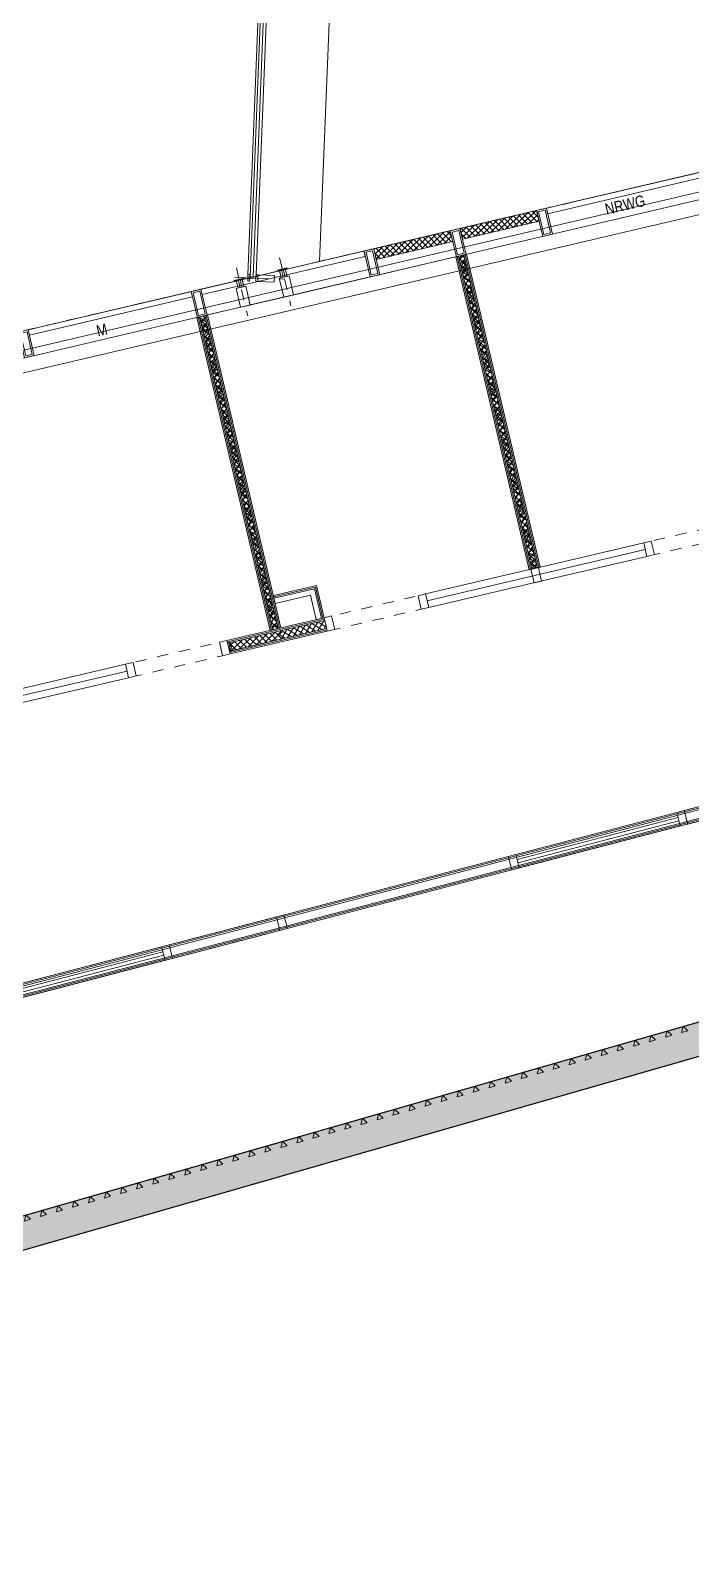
# Model space of a CAD drawing. Header units: metres. Extents: x 66528 to 66676, y 35171 to 35248.
# Drawn here: x 66581.8 to 66587.76, y 35201.83 to 35215.44 of the extents above; entities that cross this region are included whole.
import ezdxf

# ---------------------------------------------------------------- set-up
doc = ezdxf.new("R2010")
doc.units = ezdxf.units.M
doc.header["$LTSCALE"] = 0.00254
doc.linetypes.add('Ohne Titel-22', pattern=[0.78736, 0.39368, -0.39368])
doc.linetypes.add('Ohne Titel-23', pattern=[0.19685, 0.137795, -0.059055])
for name, color, linetype, lineweight in [('AUSBAU - Darstellungen - Akustik', 7, 'Continuous', 13), ('AUSBAU - Darstellungen - Fassade', 7, 'Continuous', 13), ('AUSBAU - Darstellungen - Trockenbau', 7, 'Continuous', 13), ('AUSBAU - Darstellungen - Wände - Mauerwerk', 7, 'Continuous', 25), ('AUSBAU - Objekte - Türen', 7, 'Continuous', 13), ('ROHBAU - Darstellungen - Decken', 150, 'Continuous', 25), ('ROHBAU - Darstellungen - Sichtbetonklassen', 7, 'Continuous', 5), ('ROHBAU - Darstellungen - Wände', 7, 'Continuous', 25)]:
    doc.layers.add(name, color=color, linetype=linetype, lineweight=lineweight)
doc.styles.add('Arial Narrow', font='ARIALN.TTF')
pattern_1 = [(45, (0, 0), (0.026458333333, -0.026458333333), []), (-45, (0.074835, -0.074835), (-0.026328523231, -0.026588143436), [])]
pattern_2 = [(-45, (-34821.13429, 66593.299683), (-0.028284271247, -0.028284271247), []), (-135, (-34821.28396, 66593.150012), (-0.028422696334, 0.02814516536), [])]

# ---------------------------------------------------------------- blocks, each defined once
blk = doc.blocks.new('Gruppe-131-1')
at = {"layer": 'AUSBAU - Objekte - Türen', "color": 253, "linetype": 'Ohne Titel-22', "flags": 128}
blk.add_lwpolyline([(66584.544, 35210.032), (66584.515, 35210.154), (66585.294, 35210.336), (66585.323, 35210.215)], close=True, dxfattribs=at)
at = {"layer": 'AUSBAU - Objekte - Türen', "flags": 128}
for points in [[(66585.391, 35210.231), (66585.362, 35210.352), (66585.294, 35210.336), (66585.323, 35210.215)], [(66584.544, 35210.032), (66584.515, 35210.154), (66584.447, 35210.138), (66584.475, 35210.016)]]:
    blk.add_lwpolyline(points, close=True, dxfattribs=at)
blk = doc.blocks.new('SB 4')
at = {"layer": 'ROHBAU - Darstellungen - Sichtbetonklassen', "color": 251, "linetype": 'Continuous', "lineweight": 5, "flags": 128}
for points in [[(-0.121, -0.05), (-0.15, 0), (-0.179, -0.05)], [(-0.029, -0.05), (0, 0), (0.029, -0.05)]]:
    blk.add_lwpolyline(points, close=True, dxfattribs=at)
blk = doc.blocks.new('Gruppe-189-1')
at = {"layer": 'ROHBAU - Darstellungen - Sichtbetonklassen', "color": 7, "rotation": 16.15500941286637}
for p in [(66587.684, 35206.451), (66587.105, 35206.285), (66587.395, 35206.368), (66586.816, 35206.202), (66586.238, 35206.036), (66586.238, 35206.036), (66586.527, 35206.119), (66585.66, 35205.87), (66585.949, 35205.953), (66585.371, 35205.787), (66584.793, 35205.621), (66585.082, 35205.704), (66584.215, 35205.455), (66584.504, 35205.538), (66583.926, 35205.372), (66583.348, 35205.206), (66583.637, 35205.289), (66582.769, 35205.04), (66583.059, 35205.123), (66582.48, 35204.957), (66581.902, 35204.791), (66582.191, 35204.874)]:
    blk.add_blockref('SB 4', p, dxfattribs=at)
blk = doc.blocks.new('BTS_kombi_flurtür_OG4')
at = {"layer": 'AUSBAU - Objekte - Türen', "linetype": 'Continuous'}
for p, q in [((-0.75, 0.077), (0.75, 0.077)), ((-0.75, 0.047), (0.75, 0.047))]:
    blk.add_line(p, q, dxfattribs=at)
at = {"layer": 'AUSBAU - Objekte - Türen', "linetype": 'Continuous', "lineweight": 5, "flags": 128}
for points in [[(-0.82, 0.125), (-0.75, 0.125), (-0.75, 0), (-0.82, 0)], [(-0.75, 0.125), (0.75, 0.125), (0.75, 0), (-0.75, 0)]]:
    blk.add_lwpolyline(points, close=True, dxfattribs=at)
at = {"layer": 'AUSBAU - Objekte - Türen', "flags": 128}
for points in [[(0.75, 0.125), (0.75, 0), (0.82, 0), (0.82, 0.125)], [(1.82, 0.125), (1.82, 0), (1.89, 0), (1.89, 0.125)]]:
    blk.add_lwpolyline(points, close=True, dxfattribs=at)
at = {"layer": 'AUSBAU - Objekte - Türen', "color": 255, "linetype": 'Continuous', "flags": 128}
blk.add_lwpolyline([(1.82, 0.125), (1.82, 0), (0.82, 0), (0.82, 0.125)], close=True, dxfattribs=at)
at = {"layer": 'AUSBAU - Objekte - Türen', "color": 253, "linetype": 'Ohne Titel-22', "flags": 128}
blk.add_lwpolyline([(1.82, 0.125), (1.82, 0), (0.82, 0), (0.82, 0.125)], close=True, dxfattribs=at)
blk = doc.blocks.new('WICONA ELEMENT DOPP ohne senn')
at = {"layer": 'AUSBAU - Darstellungen - Fassade', "color": 253, "linetype": 'Ohne Titel-23'}
blk.add_line((0, -0.116), (0, 0.331), dxfattribs=at)
at = {"layer": 'AUSBAU - Darstellungen - Fassade', "linetype": 'Continuous', "flags": 128}
for points in [[(-0.045, 0.24), (0.045, 0.24), (0.045, 0.065), (-0.045, 0.065)], [(-0.027, 0.065), (-0.008, 0.065), (-0.008, -0.005), (-0.027, -0.005)], [(0.008, 0.065), (0.027, 0.065), (0.027, -0.005), (0.008, -0.005)], [(-0.045, -0.005), (0.045, -0.005), (0.045, -0.01), (-0.045, -0.01)]]:
    blk.add_lwpolyline(points, close=True, dxfattribs=at)
blk = doc.blocks.new('HALLE_fass_stütze_Deckl')
at = {"layer": 'AUSBAU - Darstellungen - Fassade', "color": 253, "linetype": 'Ohne Titel-23'}
blk.add_line((-0.136, 0), (0.311, 0), dxfattribs=at)
at = {"layer": 'AUSBAU - Darstellungen - Fassade', "linetype": 'Continuous', "flags": 128}
for points in [[(-0.02, 0.03), (-0.003, 0.03), (-0.003, -0.03), (-0.02, -0.03)], [(-0.02, 0.008), (0.053, 0.008), (0.053, -0.008), (-0.02, -0.008)], [(0.053, 0.03), (0.07, 0.03), (0.07, -0.03), (0.053, -0.03)], [(0.07, 0.03), (0.22, 0.03), (0.22, -0.03), (0.07, -0.03)]]:
    blk.add_lwpolyline(points, close=True, dxfattribs=at)
blk = doc.blocks.new('Pfosten ab 1.OG (2D)')
at = {"layer": 'AUSBAU - Darstellungen - Fassade', "flags": 128}
for points in [[(-0.045, 0.12), (0.045, 0.12), (0.045, -0.12), (-0.045, -0.12)], [(-0.03, 0.105), (0.03, 0.105), (0.03, -0.105), (-0.03, -0.105)]]:
    blk.add_lwpolyline(points, close=True, dxfattribs=at)
blk = doc.blocks.new('BTS-N_klappe1_OG4_GR (2D)')
at = {"layer": 'AUSBAU - Darstellungen - Fassade', "linetype": 'Continuous', "lineweight": 5}
h = blk.add_hatch(dxfattribs=at)
h.set_pattern_fill('DÄMMUNG GRAU', color=251, style=0, pattern_type=2)
h.set_pattern_definition(pattern_1)
h.paths.add_polyline_path([(0.755, 0), (0.045, 0), (0.045, -0.1), (0.755, -0.1)])
at = {"layer": 'AUSBAU - Darstellungen - Fassade'}
for p, q in [((2.4, 0), (0, 0)), ((2.4, -0.24), (0, -0.24))]:
    blk.add_line(p, q, dxfattribs=at)
at = {"layer": 'AUSBAU - Darstellungen - Fassade', "flags": 128}
for points in [[(0.755, 0), (0.045, 0), (0.045, -0.1), (0.755, -0.1)], [(0.845, 0), (2.355, 0), (2.355, -0.05), (0.845, -0.05)]]:
    blk.add_lwpolyline(points, close=True, dxfattribs=at)
at = {"layer": 'AUSBAU - Darstellungen - Fassade', "color": 7}
for p in [(0, -0.12), (0.8, -0.12), (2.4, -0.12)]:
    blk.add_blockref('Pfosten ab 1.OG (2D)', p, dxfattribs=at)
blk = doc.blocks.new('Gruppe-386-1')
at = {"layer": 'AUSBAU - Darstellungen - Fassade', "linetype": 'Continuous', "lineweight": 5}
h = blk.add_hatch(dxfattribs=at)
h.set_pattern_fill('DÄMMUNG GRAU', color=251, style=0, pattern_type=2)
h.set_pattern_definition(pattern_1)
h.paths.add_polyline_path([(66586.364, 35213.812), (66585.673, 35213.65), (66585.696, 35213.553), (66586.387, 35213.715)])
at = {"layer": 'AUSBAU - Darstellungen - Fassade'}
for p, q in [((66587.966, 35214.188), (66585.629, 35213.64)), ((66588.02, 35213.954), (66585.684, 35213.406))]:
    blk.add_line(p, q, dxfattribs=at)
at = {"layer": 'AUSBAU - Darstellungen - Fassade', "flags": 128}
for points in [[(66586.452, 35213.833), (66587.922, 35214.177), (66587.933, 35214.129), (66586.463, 35213.784)], [(66586.364, 35213.812), (66585.673, 35213.65), (66585.696, 35213.553), (66586.387, 35213.715)]]:
    blk.add_lwpolyline(points, close=True, dxfattribs=at)
at = {"layer": 'AUSBAU - Darstellungen - Fassade', "color": 7, "rotation": 13.1923265891601}
for p in [(66587.993, 35214.071), (66586.435, 35213.706), (66585.656, 35213.523)]:
    blk.add_blockref('Pfosten ab 1.OG (2D)', p, dxfattribs=at)
blk = doc.blocks.new('Gruppe-387-1')
at = {"layer": 'AUSBAU - Darstellungen - Fassade', "linetype": 'Continuous', "lineweight": 5}
h = blk.add_hatch(dxfattribs=at)
h.set_pattern_fill('DÄMMUNG GRAU', color=251, style=0, pattern_type=2)
h.set_pattern_definition(pattern_1)
h.paths.add_polyline_path([(66584.894, 35213.467), (66585.585, 35213.63), (66585.608, 35213.532), (66584.917, 35213.37)])
at = {"layer": 'AUSBAU - Darstellungen - Fassade'}
for p, q in [((66583.292, 35213.092), (66585.629, 35213.64)), ((66583.347, 35212.858), (66585.684, 35213.406))]:
    blk.add_line(p, q, dxfattribs=at)
at = {"layer": 'AUSBAU - Darstellungen - Fassade', "flags": 128}
for points in [[(66584.894, 35213.467), (66585.585, 35213.63), (66585.608, 35213.532), (66584.917, 35213.37)], [(66584.806, 35213.447), (66583.336, 35213.102), (66583.348, 35213.054), (66584.818, 35213.398)]]:
    blk.add_lwpolyline(points, close=True, dxfattribs=at)
at = {"layer": 'AUSBAU - Darstellungen - Fassade', "color": 7, "xscale": -1, "rotation": 13.19223026441685}
for p in [(66585.656, 35213.523), (66584.878, 35213.34), (66583.32, 35212.975)]:
    blk.add_blockref('Pfosten ab 1.OG (2D)', p, dxfattribs=at)
blk = doc.blocks.new('Gruppe-440-1')
at = {"layer": 'AUSBAU - Darstellungen - Fassade'}
blk.add_line((66584.406, 35213.353), (66584.995, 35228.152), dxfattribs=at)

msp = doc.modelspace()

# ---------------------------------------------------------------- hatches: boundary and pattern name
at = {"layer": 'AUSBAU - Darstellungen - Trockenbau', "linetype": 'Continuous', "lineweight": 5}
h = msp.add_hatch(dxfattribs=at)
h.set_pattern_fill('MF_IN WAND', color=253, angle=-90, style=0, pattern_type=2)
h.set_pattern_definition(pattern_2)
h.paths.add_polyline_path([(66586.37, 35210.588), (66586.321, 35210.577), (66585.659, 35213.401), (66585.708, 35213.412)])
h = msp.add_hatch(dxfattribs=at)
h.set_pattern_fill('MF_IN WAND', color=253, angle=-90, style=0, pattern_type=2)
h.set_pattern_definition(pattern_2)
h.paths.add_polyline_path([(66586.37, 35210.588), (66586.321, 35210.577), (66585.659, 35213.401), (66585.708, 35213.412)])
h = msp.add_hatch(dxfattribs=at)
h.set_pattern_fill('MF_IN WAND', color=253, angle=-90, style=0, pattern_type=2)
h.set_pattern_definition(pattern_2)
h.paths.add_polyline_path([(66584.033, 35210.041), (66583.984, 35210.029), (66583.323, 35212.853), (66583.371, 35212.864)])
h = msp.add_hatch(dxfattribs=at)
h.set_pattern_fill('MF_IN WAND', color=253, style=0, pattern_type=2)
h.set_pattern_definition([(45, (-66593.299683, -34821.13429), (0.028284271247, -0.028284271247), []), (-45, (-66593.150012, -34821.28396), (-0.02814516536, -0.028422696334), [])])
h.paths.add_polyline_path([(66583.594, 35209.835), (66583.576, 35209.908), (66584.063, 35210.022), (66584.08, 35209.949)])
at = {"layer": 'AUSBAU - Darstellungen - Wände - Mauerwerk', "linetype": 'Continuous', "lineweight": 5}
h = msp.add_hatch(dxfattribs=at)
h.set_pattern_fill('MF_IN WAND', color=253, angle=103.19, style=0, pattern_type=2)
h.set_pattern_definition([(148.19, (49097.831047, -56890.965385), (0.021084164869, 0.033992028356), []), (58.19, (49097.942617, -56890.78551), (0.034095060302, -0.020917142802), [])])
h.paths.add_polyline_path([(66586.321, 35210.577), (66586.37, 35210.588), (66585.708, 35213.412), (66585.659, 35213.401)])
h = msp.add_hatch(dxfattribs=at)
h.set_pattern_fill('MF_IN WAND', color=253, angle=103.19, style=0, pattern_type=2)
h.set_pattern_definition([(148.19, (49097.831046, -56890.965385), (0.02108416487, 0.033992028356), []), (58.19, (49097.942617, -56890.78551), (0.034095060302, -0.020917142802), [])])
h.paths.add_polyline_path([(66583.984, 35210.029), (66584.033, 35210.041), (66583.371, 35212.864), (66583.323, 35212.853)])
h = msp.add_hatch(dxfattribs=at)
h.set_pattern_fill('MF_IN WAND', color=253, angle=-166.81, style=0, pattern_type=2)
h.set_pattern_definition([(-121.81, (56890.965384, 49097.831048), (-0.03399202836, 0.02108416487), []), (-211.81, (56890.78551, 49097.942618), (0.0209171428, 0.0340950603), [])])
h.paths.add_polyline_path([(66584.47, 35210.04), (66584.453, 35210.113), (66584.024, 35210.013), (66584.041, 35209.94)])
at = {"layer": 'ROHBAU - Darstellungen - Wände', "linetype": 'Continuous', "lineweight": 5}
h = msp.add_hatch(dxfattribs=at)
h.set_pattern_fill('STAHLBETON 1_5MM', angle=16.0207, style=0, pattern_type=2)
h.set_pattern_definition([(61.02072459, (0, 0), (0.06560962586, -0.03633699209), []), (61.02072459, (0.03499, -0.01938), (0.06560962586, -0.03633699209), [0.06, -0.04])])
h.paths.add_polyline_path([(66572.662, 35201.826), (66572.414, 35202.066), (66596.963, 35209.115), (66595.919, 35208.503)])

# ---------------------------------------------------------------- linework, layer by layer
at = {"layer": 'AUSBAU - Darstellungen - Akustik'}
msp.add_line((66584.08, 35209.949), (66583.603, 35209.837), dxfattribs=at)
at = {"layer": 'AUSBAU - Darstellungen - Fassade'}
for p, q in [((66583.76, 35213.233), (66584.363, 35228.376)), ((66583.76, 35213.233), (66584.363, 35228.376)), ((66583.78, 35213.214), (66584.384, 35228.398)), ((66583.807, 35213.213), (66584.411, 35228.397)), ((66583.835, 35213.234), (66584.437, 35228.373)), ((66588.02, 35213.954), (66585.684, 35213.406)), ((66585.684, 35213.406), (66584.126, 35213.041)), ((66584.071, 35213.275), (66583.341, 35213.103)), ((66584.126, 35213.041), (66583.396, 35212.87))]:
    msp.add_line(p, q, dxfattribs=at)
at = {"layer": 'AUSBAU - Darstellungen - Fassade', "flags": 128}
msp.add_lwpolyline([(66583.708, 35213.19), (66584.045, 35213.269), (66584.06, 35213.206), (66584.043, 35213.201), (66584.083, 35213.031), (66583.781, 35212.96), (66583.741, 35213.131), (66583.723, 35213.127)], close=True, dxfattribs=at)
at = {"layer": 'AUSBAU - Darstellungen - Trockenbau', "color": 253, "linetype": 'Ohne Titel-22', "lineweight": 13}
for p, q in [((66585.629, 35213.64), (66587.966, 35214.188)), ((66580.956, 35212.545), (66583.292, 35213.092))]:
    msp.add_line(p, q, dxfattribs=at)
at = {"layer": 'AUSBAU - Darstellungen - Trockenbau', "color": 7, "linetype": 'Continuous', "lineweight": 13}
for p, q in [((66585.635, 35213.395), (66585.732, 35213.418)), ((66585.635, 35213.395), (66585.732, 35213.418)), ((66586.297, 35210.571), (66585.635, 35213.395)), ((66586.297, 35210.571), (66585.635, 35213.395)), ((66586.394, 35210.594), (66585.732, 35213.418)), ((66586.394, 35210.594), (66585.732, 35213.418)), ((66583.298, 35212.847), (66583.396, 35212.87)), ((66583.96, 35210.024), (66583.298, 35212.847)), ((66584.058, 35210.047), (66583.396, 35212.87)), ((66583.989, 35210.339), (66584.379, 35210.43)), ((66584.379, 35210.43), (66584.447, 35210.138)), ((66584.006, 35210.266), (66583.989, 35210.339)), ((66584.006, 35210.266), (66584.323, 35210.34)), ((66584.323, 35210.34), (66584.374, 35210.121)), ((66584.374, 35210.121), (66584.447, 35210.138)), ((66593.807, 35209.992), (66565.99, 35202.735)), ((66583.571, 35209.932), (66584.058, 35210.047)), ((66583.96, 35210.024), (66584.058, 35210.047)), ((66593.836, 35209.87), (66566.022, 35202.614)), ((66583.571, 35209.932), (66583.599, 35209.811)), ((66583.599, 35209.811), (66584.086, 35209.925))]:
    msp.add_line(p, q, dxfattribs=at)
at = {"layer": 'AUSBAU - Darstellungen - Trockenbau', "color": 7, "linetype": 'Continuous', "lineweight": 5}
for p, q in [((66586.309, 35210.574), (66585.647, 35213.398)), ((66586.309, 35210.574), (66585.647, 35213.398)), ((66586.309, 35210.574), (66585.647, 35213.398)), ((66586.309, 35210.574), (66585.647, 35213.398)), ((66586.321, 35210.577), (66585.659, 35213.401)), ((66586.321, 35210.577), (66585.659, 35213.401)), ((66586.321, 35210.577), (66585.659, 35213.401)), ((66586.321, 35210.577), (66585.659, 35213.401)), ((66586.37, 35210.588), (66585.708, 35213.412)), ((66586.37, 35210.588), (66585.708, 35213.412)), ((66586.37, 35210.588), (66585.708, 35213.412)), ((66586.37, 35210.588), (66585.708, 35213.412)), ((66586.382, 35210.591), (66585.72, 35213.415)), ((66586.382, 35210.591), (66585.72, 35213.415)), ((66586.382, 35210.591), (66585.72, 35213.415)), ((66586.382, 35210.591), (66585.72, 35213.415)), ((66583.972, 35210.027), (66583.311, 35212.85)), ((66583.972, 35210.027), (66583.311, 35212.85)), ((66583.984, 35210.029), (66583.323, 35212.853)), ((66583.984, 35210.029), (66583.323, 35212.853)), ((66584.033, 35210.041), (66583.371, 35212.864)), ((66584.033, 35210.041), (66583.371, 35212.864)), ((66584.045, 35210.044), (66583.384, 35212.867)), ((66584.045, 35210.044), (66583.384, 35212.867)), ((66583.992, 35210.326), (66584.369, 35210.415)), ((66583.992, 35210.326), (66584.369, 35210.415)), ((66583.995, 35210.314), (66584.36, 35210.4)), ((66583.995, 35210.314), (66584.36, 35210.4)), ((66584.36, 35210.4), (66584.423, 35210.132)), ((66584.36, 35210.4), (66584.423, 35210.132)), ((66584.369, 35210.415), (66584.435, 35210.135)), ((66584.369, 35210.415), (66584.435, 35210.135)), ((66593.81, 35209.98), (66565.993, 35202.723)), ((66593.81, 35209.98), (66565.993, 35202.723)), ((66593.813, 35209.967), (66565.996, 35202.71)), ((66593.813, 35209.967), (66565.996, 35202.71)), ((66583.574, 35209.92), (66584.06, 35210.034)), ((66583.574, 35209.92), (66584.06, 35210.034)), ((66583.576, 35209.908), (66584.063, 35210.022)), ((66583.576, 35209.908), (66584.063, 35210.022)), ((66593.83, 35209.894), (66566.015, 35202.638)), ((66593.83, 35209.894), (66566.015, 35202.638)), ((66593.833, 35209.882), (66566.018, 35202.626)), ((66593.833, 35209.882), (66566.018, 35202.626)), ((66583.594, 35209.835), (66584.08, 35209.949)), ((66583.594, 35209.835), (66584.08, 35209.949)), ((66583.596, 35209.823), (66584.083, 35209.937)), ((66583.596, 35209.823), (66584.083, 35209.937))]:
    msp.add_line(p, q, dxfattribs=at)
at = {"layer": 'AUSBAU - Darstellungen - Wände - Mauerwerk', "color": 253, "linetype": 'Ohne Titel-22', "lineweight": 13}
msp.add_line((66585.629, 35213.64), (66583.292, 35213.092), dxfattribs=at)
at = {"layer": 'AUSBAU - Darstellungen - Wände - Mauerwerk', "color": 7, "linetype": 'Continuous', "lineweight": 13}
for p, q in [((66585.732, 35213.418), (66585.635, 35213.395)), ((66586.297, 35210.571), (66585.635, 35213.395)), ((66586.394, 35210.594), (66585.732, 35213.418)), ((66583.396, 35212.87), (66583.298, 35212.847)), ((66583.96, 35210.024), (66583.298, 35212.847)), ((66584.058, 35210.047), (66583.396, 35212.87)), ((66584.447, 35210.138), (66584.019, 35210.037)), ((66584.447, 35210.138), (66584.475, 35210.016)), ((66584.058, 35210.047), (66583.96, 35210.024)), ((66584.475, 35210.016), (66584.047, 35209.916))]:
    msp.add_line(p, q, dxfattribs=at)
at = {"layer": 'AUSBAU - Darstellungen - Wände - Mauerwerk', "color": 7, "linetype": 'Continuous', "lineweight": 5}
for p, q in [((66586.309, 35210.574), (66585.647, 35213.398)), ((66586.309, 35210.574), (66585.647, 35213.398)), ((66586.321, 35210.577), (66585.659, 35213.401)), ((66586.321, 35210.577), (66585.659, 35213.401)), ((66586.37, 35210.588), (66585.708, 35213.412)), ((66586.37, 35210.588), (66585.708, 35213.412)), ((66586.382, 35210.591), (66585.72, 35213.415)), ((66586.382, 35210.591), (66585.72, 35213.415)), ((66583.972, 35210.027), (66583.311, 35212.85)), ((66583.972, 35210.027), (66583.311, 35212.85)), ((66583.984, 35210.029), (66583.323, 35212.853)), ((66583.984, 35210.029), (66583.323, 35212.853)), ((66584.033, 35210.041), (66583.371, 35212.864)), ((66584.033, 35210.041), (66583.371, 35212.864)), ((66584.045, 35210.044), (66583.384, 35212.867)), ((66584.045, 35210.044), (66583.384, 35212.867)), ((66584.45, 35210.126), (66584.021, 35210.025)), ((66584.45, 35210.126), (66584.021, 35210.025)), ((66584.453, 35210.113), (66584.024, 35210.013)), ((66584.453, 35210.113), (66584.024, 35210.013)), ((66584.47, 35210.04), (66584.041, 35209.94)), ((66584.47, 35210.04), (66584.041, 35209.94)), ((66584.473, 35210.028), (66584.044, 35209.928)), ((66584.473, 35210.028), (66584.044, 35209.928))]:
    msp.add_line(p, q, dxfattribs=at)
at = {"layer": 'AUSBAU - Objekte - Türen', "linetype": 'Continuous'}
for p, q in [((66586.297, 35210.571), (66587.329, 35210.813)), ((66586.36, 35210.522), (66587.343, 35210.752)), ((66586.374, 35210.461), (66587.357, 35210.691)), ((66586.402, 35210.596), (66585.362, 35210.352)), ((66586.36, 35210.522), (66585.376, 35210.291)), ((66586.374, 35210.461), (66585.391, 35210.231)), ((66581.623, 35209.476), (66582.656, 35209.718)), ((66581.686, 35209.427), (66582.67, 35209.657)), ((66581.701, 35209.366), (66582.684, 35209.596))]:
    msp.add_line(p, q, dxfattribs=at)
at = {"layer": 'AUSBAU - Objekte - Türen'}
for p, q in [((66584.47, 35210.04), (66584.447, 35210.138)), ((66583.594, 35209.835), (66583.571, 35209.932))]:
    msp.add_line(p, q, dxfattribs=at)
at = {"layer": 'AUSBAU - Objekte - Türen', "color": 253, "linetype": 'Ohne Titel-22', "flags": 128}
for points in [[(66588.204, 35210.89), (66588.176, 35211.012), (66587.397, 35210.829), (66587.426, 35210.707)], [(66583.531, 35209.795), (66583.503, 35209.916), (66582.724, 35209.734), (66582.752, 35209.612)]]:
    msp.add_lwpolyline(points, close=True, dxfattribs=at)
at = {"layer": 'AUSBAU - Objekte - Türen', "flags": 128}
for points in [[(66587.357, 35210.691), (66587.329, 35210.813), (66587.397, 35210.829), (66587.426, 35210.707)], [(66586.34, 35210.453), (66586.311, 35210.575), (66586.38, 35210.591), (66586.408, 35210.469)], [(66583.531, 35209.795), (66583.503, 35209.916), (66583.571, 35209.932), (66583.599, 35209.811)], [(66583.609, 35209.826), (66583.586, 35209.923), (66583.574, 35209.92), (66583.596, 35209.823)], [(66583.618, 35209.841), (66583.601, 35209.914), (66583.589, 35209.911), (66583.606, 35209.838)], [(66582.684, 35209.596), (66582.656, 35209.718), (66582.724, 35209.734), (66582.752, 35209.612)]]:
    msp.add_lwpolyline(points, close=True, dxfattribs=at)
at = {"layer": 'ROHBAU - Darstellungen - Decken', "linetype": 'Continuous', "lineweight": 13}
for p, q in [((66546.177, 35204.218), (66592.92, 35215.174)), ((66546.466, 35204.08), (66592.675, 35214.911))]:
    msp.add_line(p, q, dxfattribs=at)
at = {"layer": 'ROHBAU - Darstellungen - Wände', "color": 7, "linetype": 'Continuous', "lineweight": 25}
for p, q in [((66572.414, 35202.066), (66596.963, 35209.115)), ((66579.185, 35203.699), (66595.919, 35208.503))]:
    msp.add_line(p, q, dxfattribs=at)

# ---------------------------------------------------------------- block references
at = {"layer": 'AUSBAU - Darstellungen - Fassade', "color": 7}
for name in ['Gruppe-440-1', 'Gruppe-386-1', 'Gruppe-387-1']:
    msp.add_blockref(name, (0, 0), dxfattribs=at)
at = {"layer": 'AUSBAU - Darstellungen - Fassade', "color": 20, "xscale": -1, "rotation": 193.1920683098688}
for p in [(66584.072, 35213.275), (66583.682, 35213.183)]:
    msp.add_blockref('WICONA ELEMENT DOPP ohne senn', p, dxfattribs=at)
at = {"layer": 'AUSBAU - Darstellungen - Fassade', "color": 20, "rotation": 357.7051118136391}
msp.add_blockref('HALLE_fass_stütze_Deckl', (66583.779, 35213.206), dxfattribs=at)
at = {"layer": 'AUSBAU - Darstellungen - Fassade', "color": 7, "rotation": 13.1923265891601}
msp.add_blockref('BTS-N_klappe1_OG4_GR (2D)', (66580.956, 35212.544), dxfattribs=at)
at = {"layer": 'AUSBAU - Objekte - Türen', "color": 7}
msp.add_blockref('Gruppe-131-1', (0, 0), dxfattribs=at)
at = {"layer": 'AUSBAU - Objekte - Türen', "color": 7, "xscale": -1}
for p, rotation in [((66586.901, 35208.19), 194.6211335821104), ((66582.255, 35206.978), 194.618265286721)]:
    msp.add_blockref('BTS_kombi_flurtür_OG4', p, dxfattribs=dict(at, rotation=rotation))
at = {"layer": 'ROHBAU - Darstellungen - Wände', "color": 7}
msp.add_blockref('Gruppe-189-1', (0, 0), dxfattribs=at)

# ---------------------------------------------------------------- texts
at = {"layer": 'AUSBAU - Darstellungen - Fassade', "color": 92, "attachment_point": 1, "rotation": 13.1922, "line_spacing_factor": 0.958949, "style": 'Arial Narrow'}
for s, insert, char_height in [('NRWG', (66586.971, 35213.872), 0.1011), ('M', (66582.384, 35212.773), 0.101)]:
    msp.add_mtext(s, dxfattribs=dict(at, insert=insert, char_height=char_height))

doc.saveas('drawing.dxf')
